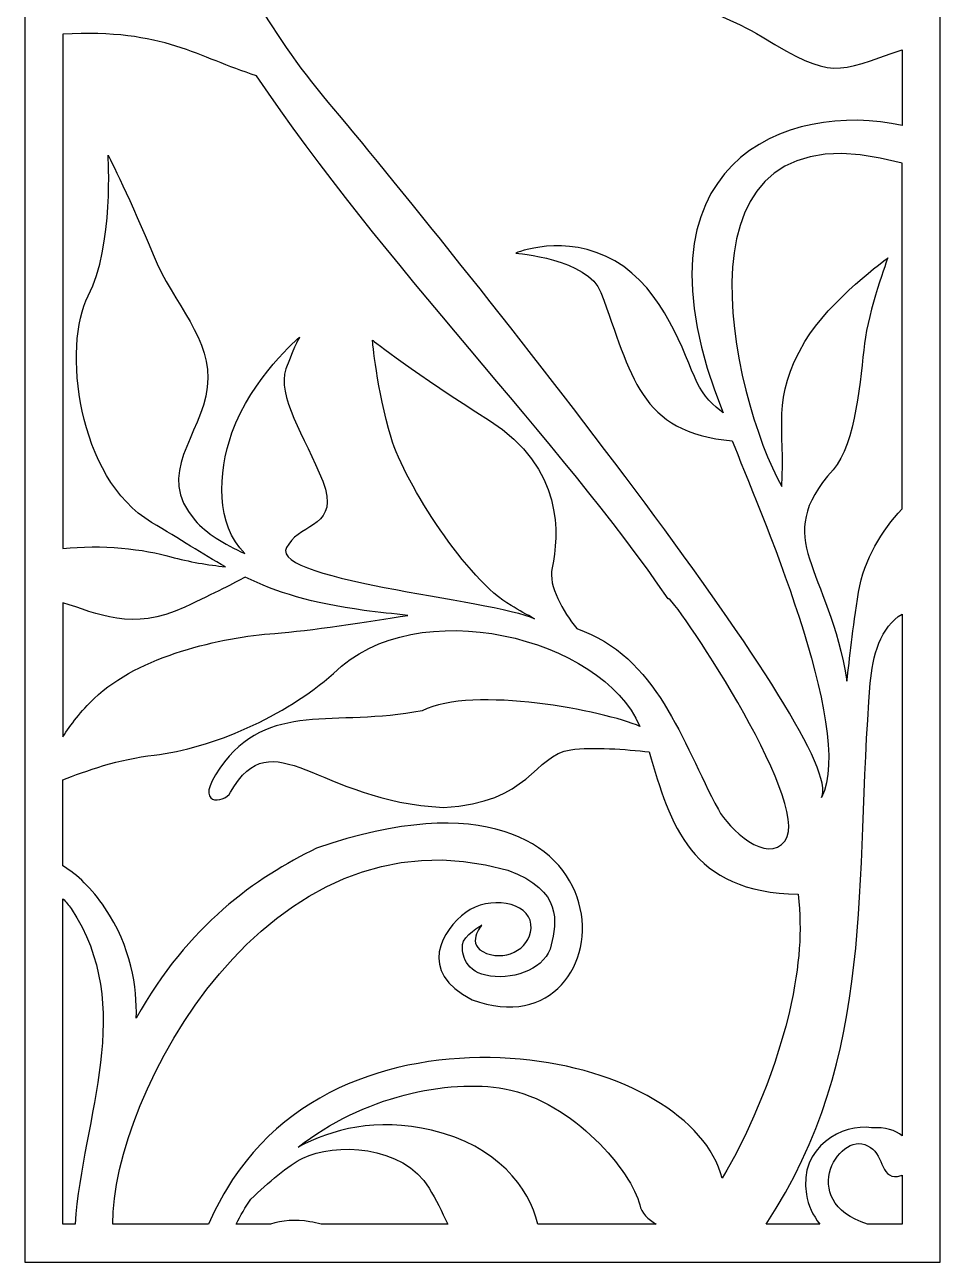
# Model space of a CAD drawing. Header units: centimetres. Extents: x 15.5 to 20.6, y -9 to 9.
# Drawn here: x 15.47 to 20.62, y -9 to -2.05 of the extents above; entities that cross this region are included whole.
import ezdxf

# ---------------------------------------------------------------- set-up
doc = ezdxf.new("R2010")
doc.units = ezdxf.units.CM
doc.header["$MEASUREMENT"] = 0
doc.layers.add('layer 1', color=7, linetype='Continuous')

msp = doc.modelspace()

# ---------------------------------------------------------------- linework, layer by layer
at = {"layer": 'layer 1', "color": 250}
for points, knots in [([(20.40332, -9.0002), (20.40332, -9.0002), (19.48458, -9.0002), (19.48458, -9.0002), (19.48458, -9.0002), (19.48458, -9.0002), (19.0314, -9.0002), (19.0314, -9.0002), (19.0314, -9.0002), (19.0314, -9.0002), (18.36199, -9.0002), (18.36199, -9.0002), (18.36199, -9.0002), (18.36199, -9.0002), (17.96431, -9.0002), (17.96431, -9.0002), (17.96431, -9.0002), (17.96431, -9.0002), (17.42872, -9.0002), (17.42872, -9.0002), (17.42872, -9.0002), (17.42872, -9.0002), (17.00758, -9.0002), (17.00758, -9.0002), (17.00758, -9.0002), (17.00758, -9.0002), (16.70551, -9.0002), (16.70551, -9.0002), (16.70551, -9.0002), (16.70551, -9.0002), (16.57694, -9.0002), (16.57694, -9.0002), (16.57694, -9.0002), (16.57694, -9.0002), (16.57274, -9.0002), (16.57274, -9.0002), (16.57274, -9.0002), (16.57274, -9.0002), (16.42556, -9.0002), (16.42556, -9.0002), (16.42556, -9.0002), (16.42556, -9.0002), (15.96891, -9.0002), (15.96891, -9.0002), (15.96891, -9.0002), (15.96891, -9.0002), (15.754, -9.0002), (15.754, -9.0002), (15.754, -9.0002), (15.754, -9.0002), (15.68878, -9.0002), (15.68878, -9.0002), (15.68878, -9.0002), (15.68878, -9.0002), (15.47448, -9.0002), (15.47448, -9.0002), (15.47448, -9.0002), (15.47448, -9.0002), (15.47448, -8.7859), (15.47448, -8.7859), (15.47448, -8.7859), (15.47448, -8.7859), (15.47448, -6.81737), (15.47448, -6.81737), (15.47448, -6.81737), (15.47448, -6.81737), (15.47448, -6.69258), (15.47448, -6.69258), (15.47448, -6.69258), (15.47448, -6.69258), (15.47448, -5.2737), (15.47448, -5.2737), (15.47448, -5.2737), (15.47448, -5.2737), (15.47448, -5.04848), (15.47448, -5.04848), (15.47448, -5.04848), (15.47448, -5.04848), (15.47448, -2.09271), (15.47448, -2.09271), (15.47448, -2.09271), (15.47448, -2.09271), (15.47448, -1.95542), (15.47448, -1.95542), (15.47448, -1.95542), (15.47448, -1.95542), (15.47448, -1.57957), (15.47448, -1.57957), (15.47448, -1.57957), (15.47448, -1.57957), (15.47448, -1.34899), (15.47448, -1.34899), (15.47448, -1.34899), (15.47448, -1.34899), (15.47448, -0.69961), (15.47448, -0.69961), (15.47448, -0.69961), (15.47448, -0.69961), (15.47448, -0.5373), (15.47448, -0.5373), (15.47448, -0.5373), (15.47448, -0.5373), (15.47448, -0.36865), (15.47448, -0.36865), (15.47448, -0.36865), (15.47448, -0.36865), (15.47448, -0.30797), (15.47448, -0.30797), (15.47448, -0.30797), (15.47448, -0.30797), (15.47448, 0.57811), (15.47448, 0.57811), (15.47448, 0.57811), (15.47448, 0.57811), (15.47448, 1.09699), (15.47448, 1.09699), (15.47448, 1.09699), (15.47448, 1.09699), (15.47448, 2.73825), (15.47448, 2.73825), (15.47448, 2.73825), (15.47448, 2.73825), (15.47448, 3.10302), (15.47448, 3.10302), (15.47448, 3.10302), (15.47448, 3.10302), (15.47448, 6.01589), (15.47448, 6.01589), (15.47448, 6.01589), (15.47448, 6.01589), (15.47448, 6.17713), (15.47448, 6.17713), (15.47448, 6.17713), (15.47448, 6.17713), (15.47448, 7.31005), (15.47448, 7.31005), (15.47448, 7.31005), (15.47448, 7.31005), (15.47448, 7.46806), (15.47448, 7.46806), (15.47448, 7.46806), (15.47448, 7.46806), (15.47448, 7.69772), (15.47448, 7.69772), (15.47448, 7.69772), (15.47448, 7.69772), (15.47448, 8.04737), (15.47448, 8.04737), (15.47448, 8.04737), (15.47448, 8.04737), (15.47448, 8.78648), (15.47448, 8.78648), (15.47448, 8.78648), (15.47448, 8.78648), (15.47448, 9.00077), (15.47448, 9.00077), (15.47448, 9.00077), (15.47448, 9.00077), (15.68878, 9.00077), (15.68878, 9.00077), (15.68878, 9.00077), (15.68878, 9.00077), (17.54516, 9.00077), (17.54516, 9.00077), (17.54516, 9.00077), (17.54516, 9.00077), (17.68773, 9.00077), (17.68773, 9.00077), (17.68773, 9.00077), (17.68773, 9.00077), (17.87515, 9.00077), (17.87515, 9.00077), (17.87515, 9.00077), (17.87515, 9.00077), (18.09977, 9.00077), (18.09977, 9.00077), (18.09977, 9.00077), (18.09977, 9.00077), (18.63674, 9.00077), (18.63674, 9.00077), (18.63674, 9.00077), (18.63674, 9.00077), (18.93777, 9.00077), (18.93777, 9.00077), (18.93777, 9.00077), (18.93777, 9.00077), (20.40332, 9.00077), (20.40332, 9.00077), (20.40332, 9.00077), (20.40332, 9.00077), (20.61761, 9.00077), (20.61761, 9.00077), (20.61761, 9.00077), (20.61761, 9.00077), (20.61761, 8.78648), (20.61761, 8.78648), (20.61761, 8.78648), (20.61761, 8.78648), (20.61761, 7.90035), (20.61761, 7.90035), (20.61761, 7.90035), (20.61761, 7.90035), (20.61761, 7.55451), (20.61761, 7.55451), (20.61761, 7.55451), (20.61761, 7.55451), (20.61761, 6.88002), (20.61761, 6.88002), (20.61761, 6.88002), (20.61761, 6.88002), (20.61761, 6.65103), (20.61761, 6.65103), (20.61761, 6.65103), (20.61761, 6.65103), (20.61761, 5.8898), (20.61761, 5.8898), (20.61761, 5.8898), (20.61761, 5.8898), (20.61761, 5.60391), (20.61761, 5.60391), (20.61761, 5.60391), (20.61761, 5.60391), (20.61761, 5.0606), (20.61761, 5.0606), (20.61761, 5.0606), (20.61761, 5.0606), (20.61761, 4.85913), (20.61761, 4.85913), (20.61761, 4.85913), (20.61761, 4.85913), (20.61761, 3.07661), (20.61761, 3.07661), (20.61761, 3.07661), (20.61761, 3.07661), (20.61761, 2.75442), (20.61761, 2.75442), (20.61761, 2.75442), (20.61761, 2.75442), (20.61761, 0.77418), (20.61761, 0.77418), (20.61761, 0.77418), (20.61761, 0.77418), (20.61761, 0.50541), (20.61761, 0.50541), (20.61761, 0.50541), (20.61761, 0.50541), (20.61761, 0.21758), (20.61761, 0.21758), (20.61761, 0.21758), (20.61761, 0.21758), (20.61761, 0.20115), (20.61761, 0.20115), (20.61761, 0.20115), (20.61761, 0.20115), (20.61761, -0.57613), (20.61761, -0.57613), (20.61761, -0.57613), (20.61761, -0.57613), (20.61761, -1.01436), (20.61761, -1.01436), (20.61761, -1.01436), (20.61761, -1.01436), (20.61761, -1.05731), (20.61761, -1.05731), (20.61761, -1.05731), (20.61761, -1.05731), (20.61761, -1.13578), (20.61761, -1.13578), (20.61761, -1.13578), (20.61761, -1.13578), (20.61761, -1.26197), (20.61761, -1.26197), (20.61761, -1.26197), (20.61761, -1.26197), (20.61761, -1.64337), (20.61761, -1.64337), (20.61761, -1.64337), (20.61761, -1.64337), (20.61761, -1.9827), (20.61761, -1.9827), (20.61761, -1.9827), (20.61761, -1.9827), (20.61761, -2.13653), (20.61761, -2.13653), (20.61761, -2.13653), (20.61761, -2.13653), (20.61761, -2.68576), (20.61761, -2.68576), (20.61761, -2.68576), (20.61761, -2.68576), (20.61761, -3.02458), (20.61761, -3.02458), (20.61761, -3.02458), (20.61761, -3.02458), (20.61761, -4.5699), (20.61761, -4.5699), (20.61761, -4.5699), (20.61761, -4.5699), (20.61761, -5.15421), (20.61761, -5.15421), (20.61761, -5.15421), (20.61761, -5.15421), (20.61761, -8.7859), (20.61761, -8.7859), (20.61761, -8.7859), (20.61761, -8.7859), (20.61761, -8.82305), (20.61761, -8.82305), (20.61761, -8.82305), (20.61761, -8.82305), (20.61761, -8.95562), (20.61761, -8.95562), (20.61761, -8.95562), (20.61761, -8.95562), (20.61761, -9.0002), (20.61761, -9.0002), (20.61761, -9.0002), (20.61761, -9.0002), (20.40332, -9.0002), (20.40332, -9.0002)], [0, 0, 0, 0, 0.0123457, 0.0123457, 0.0123457, 0.0123457, 0.0246914, 0.0246914, 0.0246914, 0.0246914, 0.037037, 0.037037, 0.037037, 0.037037, 0.0493827, 0.0493827, 0.0493827, 0.0493827, 0.0617284, 0.0617284, 0.0617284, 0.0617284, 0.0740741, 0.0740741, 0.0740741, 0.0740741, 0.0864198, 0.0864198, 0.0864198, 0.0864198, 0.0987654, 0.0987654, 0.0987654, 0.0987654, 0.1111111, 0.1111111, 0.1111111, 0.1111111, 0.1234568, 0.1234568, 0.1234568, 0.1234568, 0.1358025, 0.1358025, 0.1358025, 0.1358025, 0.1481481, 0.1481481, 0.1481481, 0.1481481, 0.1604938, 0.1604938, 0.1604938, 0.1604938, 0.1728395, 0.1728395, 0.1728395, 0.1728395, 0.1851852, 0.1851852, 0.1851852, 0.1851852, 0.1975309, 0.1975309, 0.1975309, 0.1975309, 0.2098765, 0.2098765, 0.2098765, 0.2098765, 0.2222222, 0.2222222, 0.2222222, 0.2222222, 0.2345679, 0.2345679, 0.2345679, 0.2345679, 0.2469136, 0.2469136, 0.2469136, 0.2469136, 0.2592593, 0.2592593, 0.2592593, 0.2592593, 0.2716049, 0.2716049, 0.2716049, 0.2716049, 0.2839506, 0.2839506, 0.2839506, 0.2839506, 0.2962963, 0.2962963, 0.2962963, 0.2962963, 0.308642, 0.308642, 0.308642, 0.308642, 0.3209877, 0.3209877, 0.3209877, 0.3209877, 0.3333333, 0.3333333, 0.3333333, 0.3333333, 0.345679, 0.345679, 0.345679, 0.345679, 0.3580247, 0.3580247, 0.3580247, 0.3580247, 0.3703704, 0.3703704, 0.3703704, 0.3703704, 0.382716, 0.382716, 0.382716, 0.382716, 0.3950617, 0.3950617, 0.3950617, 0.3950617, 0.4074074, 0.4074074, 0.4074074, 0.4074074, 0.4197531, 0.4197531, 0.4197531, 0.4197531, 0.4320988, 0.4320988, 0.4320988, 0.4320988, 0.4444444, 0.4444444, 0.4444444, 0.4444444, 0.4567901, 0.4567901, 0.4567901, 0.4567901, 0.4691358, 0.4691358, 0.4691358, 0.4691358, 0.4814815, 0.4814815, 0.4814815, 0.4814815, 0.4938272, 0.4938272, 0.4938272, 0.4938272, 0.5061728, 0.5061728, 0.5061728, 0.5061728, 0.5185185, 0.5185185, 0.5185185, 0.5185185, 0.5308642, 0.5308642, 0.5308642, 0.5308642, 0.5432099, 0.5432099, 0.5432099, 0.5432099, 0.5555556, 0.5555556, 0.5555556, 0.5555556, 0.5679012, 0.5679012, 0.5679012, 0.5679012, 0.5802469, 0.5802469, 0.5802469, 0.5802469, 0.5925926, 0.5925926, 0.5925926, 0.5925926, 0.6049383, 0.6049383, 0.6049383, 0.6049383, 0.617284, 0.617284, 0.617284, 0.617284, 0.6296296, 0.6296296, 0.6296296, 0.6296296, 0.6419753, 0.6419753, 0.6419753, 0.6419753, 0.654321, 0.654321, 0.654321, 0.654321, 0.6666667, 0.6666667, 0.6666667, 0.6666667, 0.6790123, 0.6790123, 0.6790123, 0.6790123, 0.691358, 0.691358, 0.691358, 0.691358, 0.7037037, 0.7037037, 0.7037037, 0.7037037, 0.7160494, 0.7160494, 0.7160494, 0.7160494, 0.7283951, 0.7283951, 0.7283951, 0.7283951, 0.7407407, 0.7407407, 0.7407407, 0.7407407, 0.7530864, 0.7530864, 0.7530864, 0.7530864, 0.7654321, 0.7654321, 0.7654321, 0.7654321, 0.7777778, 0.7777778, 0.7777778, 0.7777778, 0.7901235, 0.7901235, 0.7901235, 0.7901235, 0.8024691, 0.8024691, 0.8024691, 0.8024691, 0.8148148, 0.8148148, 0.8148148, 0.8148148, 0.8271605, 0.8271605, 0.8271605, 0.8271605, 0.8395062, 0.8395062, 0.8395062, 0.8395062, 0.8518519, 0.8518519, 0.8518519, 0.8518519, 0.8641975, 0.8641975, 0.8641975, 0.8641975, 0.8765432, 0.8765432, 0.8765432, 0.8765432, 0.8888889, 0.8888889, 0.8888889, 0.8888889, 0.9012346, 0.9012346, 0.9012346, 0.9012346, 0.9135802, 0.9135802, 0.9135802, 0.9135802, 0.9259259, 0.9259259, 0.9259259, 0.9259259, 0.9382716, 0.9382716, 0.9382716, 0.9382716, 0.9506173, 0.9506173, 0.9506173, 0.9506173, 0.962963, 0.962963, 0.962963, 0.962963, 0.9753086, 0.9753086, 0.9753086, 0.9753086, 1, 1, 1, 1]), ([(20.40332, -2.18848), (20.02732, -2.31596), (20.01987, -2.35866), (19.61699, -2.11534), (19.61699, -2.11534), (19.44548, -2.01177), (19.33807, -1.9839), (19.08733, -1.88241), (19.08733, -1.88241), (17.96759, -2.19031), (17.0168, -1.72299), (16.49342, -1.30659), (16.49342, -1.30659), (16.64839, -1.73284), (16.8926, -2.15548), (17.2429, -2.55733), (17.2429, -2.55733), (18.06064, -3.54292), (20.10059, -6.10505), (19.95085, -6.38826), (19.95085, -6.38826), (20.14413, -6.00507), (19.58871, -4.74181), (19.4489, -4.38507), (19.4489, -4.38507), (18.92421, -4.34009), (18.88437, -4.01362), (18.71164, -3.5525), (18.71164, -3.5525), (18.64045, -3.36242), (18.2331, -3.33015), (18.2331, -3.33015), (18.2331, -3.33015), (18.2331, -3.33015), (18.50841, -3.21364), (18.78862, -3.37415), (18.78862, -3.37415), (19.06882, -3.53474), (19.17593, -3.8967), (19.25067, -4.05631), (19.25067, -4.05631), (19.2865, -4.13283), (19.34605, -4.18984), (19.39829, -4.22866), (19.39829, -4.22866), (18.82893, -2.81493), (19.7677, -2.47087), (20.40332, -2.6136), (20.40332, -2.6136), (20.40332, -2.6136), (20.40332, -2.18848), (20.40332, -2.18848)], [0, 0, 0, 0, 0.0714286, 0.0714286, 0.0714286, 0.0714286, 0.1428571, 0.1428571, 0.1428571, 0.1428571, 0.2142857, 0.2142857, 0.2142857, 0.2142857, 0.2857143, 0.2857143, 0.2857143, 0.2857143, 0.3571429, 0.3571429, 0.3571429, 0.3571429, 0.4285714, 0.4285714, 0.4285714, 0.4285714, 0.5, 0.5, 0.5, 0.5, 0.5714286, 0.5714286, 0.5714286, 0.5714286, 0.6428571, 0.6428571, 0.6428571, 0.6428571, 0.7142857, 0.7142857, 0.7142857, 0.7142857, 0.7857143, 0.7857143, 0.7857143, 0.7857143, 0.8571429, 0.8571429, 0.8571429, 0.8571429, 1, 1, 1, 1]), ([(16.7773, -2.33368), (17.4837, -3.39031), (18.48806, -4.38792), (19.0894, -5.27307), (19.0894, -5.27307), (19.09634, -5.22707), (19.90409, -6.41761), (19.74634, -6.63174), (19.74634, -6.63174), (19.64565, -6.76841), (19.42933, -6.56469), (19.37112, -6.45674), (19.37112, -6.45674), (19.16497, -6.07447), (19.02813, -5.59387), (18.57509, -5.44036), (18.57509, -5.44036), (18.49903, -5.34171), (18.41396, -5.20308), (18.43701, -5.09839), (18.43701, -5.09839), (18.47697, -4.91712), (18.50304, -4.53499), (18.0854, -4.27135), (18.0854, -4.27135), (17.66775, -4.00773), (17.42814, -3.81965), (17.42814, -3.81965), (17.42814, -3.81965), (17.42814, -3.81965), (17.45158, -4.09817), (17.53238, -4.36584), (17.53238, -4.36584), (17.61311, -4.63354), (17.96166, -5.16831), (18.20659, -5.31067), (18.20659, -5.31067), (18.25146, -5.33674), (18.29572, -5.36164), (18.33823, -5.38509), (18.33823, -5.38509), (18.11644, -5.27495), (16.76835, -5.16365), (16.95743, -4.96578), (16.95743, -4.96578), (17.02728, -4.84835), (17.24945, -4.86593), (17.14837, -4.61207), (17.14837, -4.61207), (17.04733, -4.35815), (16.88712, -4.13025), (16.94199, -3.98098), (16.94199, -3.98098), (16.99687, -3.83156), (17.01894, -3.80262), (17.01894, -3.80262), (17.01894, -3.80262), (17.01894, -3.80262), (16.74973, -4.02717), (16.63817, -4.3411), (16.63817, -4.3411), (16.55737, -4.56845), (16.54863, -4.85724), (16.71065, -5.0181), (16.71065, -5.0181), (16.59342, -4.96534), (16.4944, -4.90431), (16.43109, -4.83185), (16.43109, -4.83185), (16.20042, -4.56768), (16.46794, -4.35831), (16.50006, -4.08425), (16.50006, -4.08425), (16.5322, -3.81017), (16.31111, -3.62357), (16.19503, -3.33772), (16.19503, -3.33772), (16.079, -3.0519), (15.9427, -2.7798), (15.9427, -2.7798), (15.9427, -2.7798), (15.9427, -2.7798), (15.97643, -3.28965), (15.83142, -3.57019), (15.83142, -3.57019), (15.68637, -3.85068), (15.7674, -4.59478), (16.18685, -4.84326), (16.18685, -4.84326), (16.34736, -4.93828), (16.47365, -5.02152), (16.60146, -5.09257), (16.60146, -5.09257), (16.50828, -5.08252), (16.39507, -5.06544), (16.29502, -5.03624), (16.29502, -5.03624), (16.15368, -4.99499), (15.89995, -4.96444), (15.68878, -4.99088), (15.68878, -4.99088), (15.68878, -4.99088), (15.68878, -2.10107), (15.68878, -2.10107), (15.68878, -2.10107), (16.25724, -2.06715), (16.45163, -2.2351), (16.7773, -2.33368)], [0, 0, 0, 0, 0.0357143, 0.0357143, 0.0357143, 0.0357143, 0.0714286, 0.0714286, 0.0714286, 0.0714286, 0.1071429, 0.1071429, 0.1071429, 0.1071429, 0.1428571, 0.1428571, 0.1428571, 0.1428571, 0.1785714, 0.1785714, 0.1785714, 0.1785714, 0.2142857, 0.2142857, 0.2142857, 0.2142857, 0.25, 0.25, 0.25, 0.25, 0.2857143, 0.2857143, 0.2857143, 0.2857143, 0.3214286, 0.3214286, 0.3214286, 0.3214286, 0.3571429, 0.3571429, 0.3571429, 0.3571429, 0.3928571, 0.3928571, 0.3928571, 0.3928571, 0.4285714, 0.4285714, 0.4285714, 0.4285714, 0.4642857, 0.4642857, 0.4642857, 0.4642857, 0.5, 0.5, 0.5, 0.5, 0.5357143, 0.5357143, 0.5357143, 0.5357143, 0.5714286, 0.5714286, 0.5714286, 0.5714286, 0.6071429, 0.6071429, 0.6071429, 0.6071429, 0.6428571, 0.6428571, 0.6428571, 0.6428571, 0.6785714, 0.6785714, 0.6785714, 0.6785714, 0.7142857, 0.7142857, 0.7142857, 0.7142857, 0.75, 0.75, 0.75, 0.75, 0.7857143, 0.7857143, 0.7857143, 0.7857143, 0.8214286, 0.8214286, 0.8214286, 0.8214286, 0.8571429, 0.8571429, 0.8571429, 0.8571429, 0.8928571, 0.8928571, 0.8928571, 0.8928571, 0.9285714, 0.9285714, 0.9285714, 0.9285714, 1, 1, 1, 1]), ([(20.40332, -2.82579), (20.40332, -2.82579), (20.40332, -4.76684), (20.40332, -4.76684), (20.40332, -4.76684), (20.28828, -4.89291), (20.19084, -5.04693), (20.15915, -5.23487), (20.15915, -5.23487), (20.12335, -5.44712), (20.10999, -5.60836), (20.09318, -5.73594), (20.09318, -5.73594), (19.99243, -5.09041), (19.65994, -4.94471), (20.01547, -4.54727), (20.01547, -4.54727), (20.14441, -4.40375), (20.17052, -4.02163), (20.19195, -3.83889), (20.19195, -3.83889), (20.21335, -3.65615), (20.32311, -3.35744), (20.32311, -3.35744), (20.32311, -3.35744), (20.32311, -3.35744), (19.9965, -3.59284), (19.85681, -3.82767), (19.85681, -3.82767), (19.66627, -4.14812), (19.74772, -4.31437), (19.72754, -4.64181), (19.72754, -4.64181), (19.45198, -4.15618), (19.04074, -2.44735), (20.40332, -2.82579)], [0, 0, 0, 0, 0.1, 0.1, 0.1, 0.1, 0.2, 0.2, 0.2, 0.2, 0.3, 0.3, 0.3, 0.3, 0.4, 0.4, 0.4, 0.4, 0.5, 0.5, 0.5, 0.5, 0.6, 0.6, 0.6, 0.6, 0.7, 0.7, 0.7, 0.7, 0.8, 0.8, 0.8, 0.8, 1, 1, 1, 1]), ([(15.68878, -6.04906), (15.68878, -6.04906), (15.68878, -5.29457), (15.68878, -5.29457), (15.68878, -5.29457), (15.88119, -5.35395), (16.07674, -5.45863), (16.374, -5.31917), (16.374, -5.31917), (16.54668, -5.23807), (16.6518, -5.18429), (16.71346, -5.15099), (16.71346, -5.15099), (16.88778, -5.23554), (17.08261, -5.2982), (17.38109, -5.33746), (17.38109, -5.33746), (17.46393, -5.34837), (17.54609, -5.35731), (17.62702, -5.3656), (17.62702, -5.3656), (17.40493, -5.40161), (17.06993, -5.45282), (16.87998, -5.46682), (16.87998, -5.46682), (16.5784, -5.48905), (16.11788, -5.59077), (15.86534, -5.83213), (15.86534, -5.83213), (15.78974, -5.90435), (15.73225, -5.97937), (15.68878, -6.04906)], [0, 0, 0, 0, 0.1111111, 0.1111111, 0.1111111, 0.1111111, 0.2222222, 0.2222222, 0.2222222, 0.2222222, 0.3333333, 0.3333333, 0.3333333, 0.3333333, 0.4444444, 0.4444444, 0.4444444, 0.4444444, 0.5555556, 0.5555556, 0.5555556, 0.5555556, 0.6666667, 0.6666667, 0.6666667, 0.6666667, 0.7777778, 0.7777778, 0.7777778, 0.7777778, 1, 1, 1, 1]), ([(15.96886, -8.7859), (15.96886, -8.7859), (16.50637, -8.7859), (16.50637, -8.7859), (16.50637, -8.7859), (16.53545, -8.72107), (16.56891, -8.65635), (16.6072, -8.59206), (16.6072, -8.59206), (16.97164, -7.98016), (17.66268, -7.80644), (18.25845, -7.85942), (18.25845, -7.85942), (18.8307, -7.91018), (19.30939, -8.18787), (19.39156, -8.52866), (19.39156, -8.52866), (19.533, -8.29247), (19.66781, -7.98992), (19.76966, -7.60157), (19.76966, -7.60157), (19.83174, -7.30121), (19.84025, -7.15609), (19.81995, -6.93172), (19.81995, -6.93172), (19.21266, -6.92429), (19.10241, -6.54225), (18.98273, -6.13266), (18.98273, -6.13266), (18.85184, -6.118), (18.66574, -6.10346), (18.54145, -6.12102), (18.54145, -6.12102), (18.33239, -6.15055), (18.31526, -6.42154), (17.82664, -6.44429), (17.82664, -6.44429), (17.12032, -6.4138), (16.8675, -5.93993), (16.63111, -6.35972), (16.63111, -6.35972), (16.59449, -6.42476), (16.41568, -6.44191), (16.57038, -6.2235), (16.57038, -6.2235), (16.84332, -5.83809), (17.20974, -5.99971), (17.70749, -5.90126), (17.70749, -5.90126), (17.9948, -5.75719), (18.73212, -5.90294), (18.93045, -5.98964), (18.93045, -5.98964), (18.71836, -5.49071), (17.67319, -5.22897), (17.20869, -5.69265), (17.20869, -5.69265), (16.9376, -5.93252), (16.5237, -6.11484), (16.20182, -6.15079), (16.20182, -6.15079), (16.00557, -6.17269), (15.81088, -6.24042), (15.68878, -6.28996), (15.68878, -6.28996), (15.68878, -6.28996), (15.68878, -6.77263), (15.68878, -6.77263), (15.68878, -6.77263), (15.7698, -6.82287), (15.85005, -6.89859), (15.92488, -7.0091), (15.92488, -7.0091), (16.07304, -7.22795), (16.10583, -7.45506), (16.10099, -7.629), (16.10099, -7.629), (16.39178, -7.10496), (16.77404, -6.83855), (17.11401, -6.6743), (17.11401, -6.6743), (18.99096, -6.02203), (18.87543, -7.85998), (17.98727, -7.52513), (17.98727, -7.52513), (17.67392, -7.36701), (17.82199, -7.13099), (17.95176, -7.03486), (17.95176, -7.03486), (18.08148, -6.93875), (18.3074, -6.97576), (18.31842, -7.10147), (18.31842, -7.10147), (18.32955, -7.22701), (18.19095, -7.31101), (18.06796, -7.26463), (18.06796, -7.26463), (17.94487, -7.21829), (18.04239, -7.10522), (18.04239, -7.10522), (18.04239, -7.10522), (18.04239, -7.10522), (17.93636, -7.16514), (17.93313, -7.21582), (17.93313, -7.21582), (17.92997, -7.26649), (17.94699, -7.37293), (18.09075, -7.39273), (18.09075, -7.39273), (18.23459, -7.41259), (18.40523, -7.34555), (18.43234, -7.21771), (18.43234, -7.21771), (18.45947, -7.0899), (18.50166, -6.91376), (18.18795, -6.79672), (18.18795, -6.79672), (16.83181, -6.41226), (15.96533, -8.07245), (15.96886, -8.7859)], [0, 0, 0, 0, 0.0322581, 0.0322581, 0.0322581, 0.0322581, 0.0645161, 0.0645161, 0.0645161, 0.0645161, 0.0967742, 0.0967742, 0.0967742, 0.0967742, 0.1290323, 0.1290323, 0.1290323, 0.1290323, 0.1612903, 0.1612903, 0.1612903, 0.1612903, 0.1935484, 0.1935484, 0.1935484, 0.1935484, 0.2258065, 0.2258065, 0.2258065, 0.2258065, 0.2580645, 0.2580645, 0.2580645, 0.2580645, 0.2903226, 0.2903226, 0.2903226, 0.2903226, 0.3225806, 0.3225806, 0.3225806, 0.3225806, 0.3548387, 0.3548387, 0.3548387, 0.3548387, 0.3870968, 0.3870968, 0.3870968, 0.3870968, 0.4193548, 0.4193548, 0.4193548, 0.4193548, 0.4516129, 0.4516129, 0.4516129, 0.4516129, 0.483871, 0.483871, 0.483871, 0.483871, 0.516129, 0.516129, 0.516129, 0.516129, 0.5483871, 0.5483871, 0.5483871, 0.5483871, 0.5806452, 0.5806452, 0.5806452, 0.5806452, 0.6129032, 0.6129032, 0.6129032, 0.6129032, 0.6451613, 0.6451613, 0.6451613, 0.6451613, 0.6774194, 0.6774194, 0.6774194, 0.6774194, 0.7096774, 0.7096774, 0.7096774, 0.7096774, 0.7419355, 0.7419355, 0.7419355, 0.7419355, 0.7741935, 0.7741935, 0.7741935, 0.7741935, 0.8064516, 0.8064516, 0.8064516, 0.8064516, 0.8387097, 0.8387097, 0.8387097, 0.8387097, 0.8709677, 0.8709677, 0.8709677, 0.8709677, 0.9032258, 0.9032258, 0.9032258, 0.9032258, 0.9354839, 0.9354839, 0.9354839, 0.9354839, 1, 1, 1, 1]), ([(19.63945, -8.7859), (19.63945, -8.7859), (19.94121, -8.7859), (19.94121, -8.7859), (19.94121, -8.7859), (19.90171, -8.73696), (19.87571, -8.68045), (19.86561, -8.61865), (19.86561, -8.61865), (19.82013, -8.35075), (20.07303, -8.21701), (20.23179, -8.24545), (20.23179, -8.24545), (20.30945, -8.23893), (20.36585, -8.25901), (20.40332, -8.29081), (20.40332, -8.29081), (20.40332, -8.29081), (20.40332, -5.35924), (20.40332, -5.35924), (20.40332, -5.35924), (20.28322, -5.42586), (20.23644, -5.59927), (20.22457, -5.74604), (20.22457, -5.74604), (20.13417, -6.86335), (20.26579, -7.83695), (19.63945, -8.7859)], [0, 0, 0, 0, 0.125, 0.125, 0.125, 0.125, 0.25, 0.25, 0.25, 0.25, 0.375, 0.375, 0.375, 0.375, 0.5, 0.5, 0.5, 0.5, 0.625, 0.625, 0.625, 0.625, 0.75, 0.75, 0.75, 0.75, 1, 1, 1, 1]), ([(15.68878, -8.7859), (15.68878, -8.7859), (15.75707, -8.7859), (15.75707, -8.7859), (15.75707, -8.7859), (15.80023, -8.17632), (16.10212, -7.56687), (15.73491, -7.01213), (15.73491, -7.01213), (15.72137, -6.99338), (15.70587, -6.97523), (15.68878, -6.9579), (15.68878, -6.9579), (15.68878, -6.9579), (15.68878, -8.7859), (15.68878, -8.7859)], [0, 0, 0, 0, 0.2, 0.2, 0.2, 0.2, 0.4, 0.4, 0.4, 0.4, 0.6, 0.6, 0.6, 0.6, 1, 1, 1, 1]), ([(18.35692, -8.7859), (18.35692, -8.7859), (19.02171, -8.7859), (19.02171, -8.7859), (19.02171, -8.7859), (18.97482, -8.75936), (18.93963, -8.72199), (18.92934, -8.67806), (18.92934, -8.67806), (18.88629, -8.49444), (18.55964, -8.09719), (18.16944, -8.02564), (18.16944, -8.02564), (17.85419, -7.96795), (17.36762, -8.06899), (17.01117, -8.35385), (17.01117, -8.35385), (17.19725, -8.25377), (17.45025, -8.18435), (17.76006, -8.25832), (17.76006, -8.25832), (18.12951, -8.34663), (18.30719, -8.57899), (18.35692, -8.7859)], [0, 0, 0, 0, 0.1428571, 0.1428571, 0.1428571, 0.1428571, 0.2857143, 0.2857143, 0.2857143, 0.2857143, 0.4285714, 0.4285714, 0.4285714, 0.4285714, 0.5714286, 0.5714286, 0.5714286, 0.5714286, 0.7142857, 0.7142857, 0.7142857, 0.7142857, 1, 1, 1, 1]), ([(20.20976, -8.7859), (20.20976, -8.7859), (20.40332, -8.7859), (20.40332, -8.7859), (20.40332, -8.7859), (20.40332, -8.7859), (20.40332, -8.51155), (20.40332, -8.51155), (20.40332, -8.51155), (20.40139, -8.51229), (20.39942, -8.51299), (20.3974, -8.51359), (20.3974, -8.51359), (20.28304, -8.54784), (20.30176, -8.40123), (20.22521, -8.35561), (20.22521, -8.35561), (20.06266, -8.23162), (19.79693, -8.6602), (20.20976, -8.7859)], [0, 0, 0, 0, 0.1666667, 0.1666667, 0.1666667, 0.1666667, 0.3333333, 0.3333333, 0.3333333, 0.3333333, 0.5, 0.5, 0.5, 0.5, 0.6666667, 0.6666667, 0.6666667, 0.6666667, 1, 1, 1, 1]), ([(16.66205, -8.7859), (16.66205, -8.7859), (16.8555, -8.7859), (16.8555, -8.7859), (16.8555, -8.7859), (16.9204, -8.7654), (16.99364, -8.75876), (17.07595, -8.77253), (17.07595, -8.77253), (17.09814, -8.77624), (17.11919, -8.78073), (17.13917, -8.7859), (17.13917, -8.7859), (17.13917, -8.7859), (17.85106, -8.7859), (17.85106, -8.7859), (17.85106, -8.7859), (17.81746, -8.7163), (17.78363, -8.64615), (17.74643, -8.58431), (17.74643, -8.58431), (17.59804, -8.33738), (17.21351, -8.32879), (17.03681, -8.41506), (17.03681, -8.41506), (16.955, -8.45507), (16.84189, -8.5525), (16.74404, -8.64551), (16.74404, -8.64551), (16.71402, -8.69066), (16.68672, -8.73752), (16.66205, -8.7859)], [0, 0, 0, 0, 0.1111111, 0.1111111, 0.1111111, 0.1111111, 0.2222222, 0.2222222, 0.2222222, 0.2222222, 0.3333333, 0.3333333, 0.3333333, 0.3333333, 0.4444444, 0.4444444, 0.4444444, 0.4444444, 0.5555556, 0.5555556, 0.5555556, 0.5555556, 0.6666667, 0.6666667, 0.6666667, 0.6666667, 0.7777778, 0.7777778, 0.7777778, 0.7777778, 1, 1, 1, 1])]:
    msp.add_open_spline(points, degree=3, knots=knots, dxfattribs=at)

doc.saveas('drawing.dxf')
